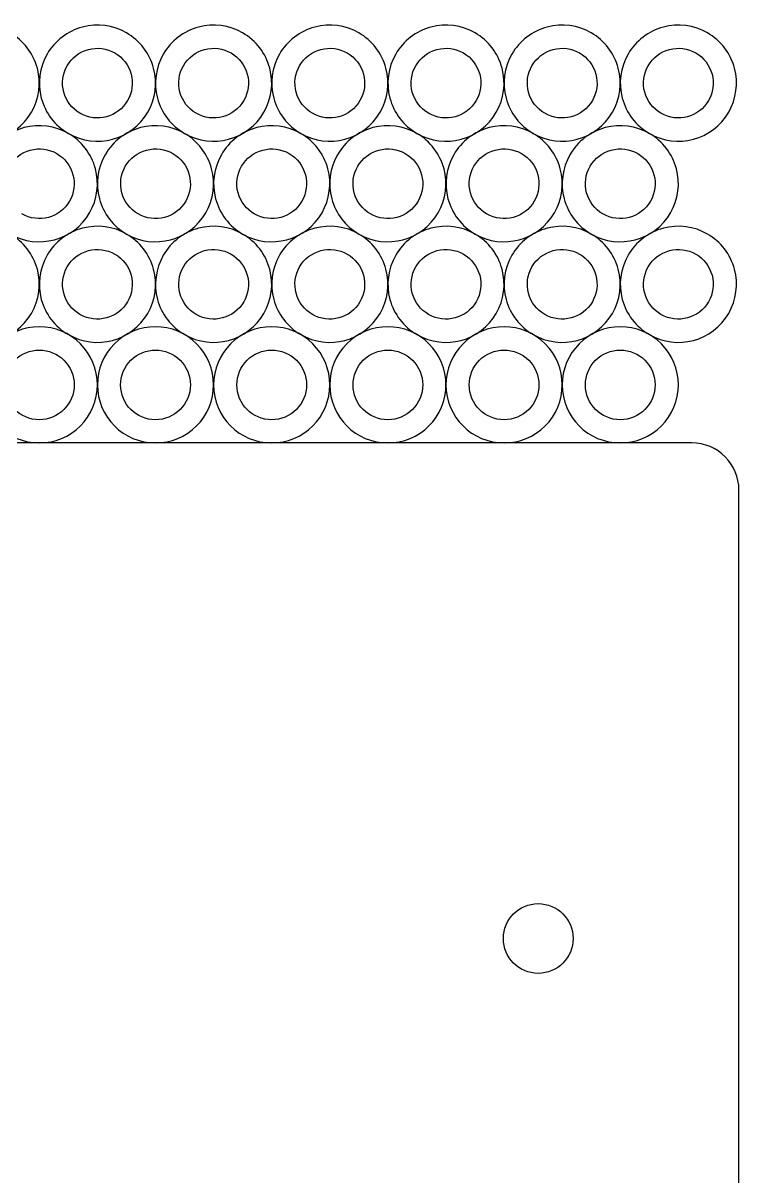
# Model space of a CAD drawing. Extents: x 0.7 to 99.3, y 6.7 to 106.
# Drawn here: x 68.47 to 99.28, y 56.35 to 106.02 of the extents above; entities that cross this region are included whole.
import ezdxf

# ---------------------------------------------------------------- set-up
doc = ezdxf.new("R2010")
doc.units = 0
doc.layers.get('0').update_dxf_attribs({"linetype": 'CONTINUOUS'})

msp = doc.modelspace()

# ---------------------------------------------------------------- linework, layer by layer
at = {"color": 7}
for points in [[(69.505432, 104.687099)], [(74.505535, 104.687099)], [(79.505638, 104.687099)], [(84.50574, 104.687099)], [(89.505843, 104.687099)], [(94.505946, 104.687099)], [(70.371374, 104.187146)], [(75.371477, 104.187146)], [(80.37158, 104.187146)], [(85.371683, 104.187146)], [(90.371786, 104.187146)], [(95.371889, 104.187146)], [(72.005469, 100.356893)], [(77.005572, 100.356893)], [(82.005675, 100.356893)], [(87.005778, 100.356893)], [(92.005881, 100.356893)], [(72.871412, 99.85694)], [(77.871514, 99.85694)], [(82.871617, 99.85694)], [(87.87172, 99.85694)], [(92.871823, 99.85694)], [(69.505432, 96.026701)], [(74.505535, 96.026701)], [(79.505638, 96.026701)], [(84.50574, 96.026701)], [(89.505843, 96.026701)], [(94.505946, 96.026701)], [(70.371374, 95.526749)], [(75.371477, 95.526749)], [(80.37158, 95.526749)], [(85.371683, 95.526749)], [(90.371786, 95.526749)], [(95.371889, 95.526749)], [(69.17031, 92.946753)], [(74.170413, 92.946753)], [(79.170516, 92.946753)], [(84.170618, 92.946753)], [(89.170721, 92.946753)], [(94.170824, 92.946753)], [(69.17031, 91.946848)], [(74.170413, 91.946848)], [(79.170516, 91.946848)], [(84.170618, 91.946848)], [(89.170721, 91.946848)], [(94.170824, 91.946848)], [(90.639945, 68.110879)]]:
    msp.add_lwpolyline(points, close=True, dxfattribs=at)
for points in [[(97.244193, 87.946879), (2.755904, 87.946879)], [(99.276111, 8.698486), (99.276111, 85.914445)]]:
    msp.add_lwpolyline(points, dxfattribs=at)
for points in [[(71.023605, 105.852186), (70.383051, 105.68055), (69.836935, 105.261445), (69.505432, 104.687099)], [(72.920925, 105.602277), (72.346661, 105.933925), (71.664159, 106.023821), (71.023605, 105.852186)], [(76.023708, 105.852186), (75.383154, 105.68055), (74.837038, 105.261445), (74.505535, 104.687099)], [(77.921028, 105.602277), (77.346764, 105.933925), (76.664262, 106.023821), (76.023708, 105.852186)], [(81.023811, 105.852186), (80.383257, 105.68055), (79.83714, 105.261445), (79.505638, 104.687099)], [(82.92113, 105.602277), (82.346867, 105.933925), (81.664364, 106.023821), (81.023811, 105.852186)], [(86.023913, 105.852186), (85.38336, 105.68055), (84.837243, 105.261445), (84.50574, 104.687099)], [(87.921233, 105.602277), (87.34697, 105.933925), (86.664467, 106.023821), (86.023913, 105.852186)], [(91.024016, 105.852186), (90.383463, 105.68055), (89.837346, 105.261445), (89.505843, 104.687099)], [(92.921336, 105.602277), (92.347073, 105.933925), (91.66457, 106.023821), (91.024016, 105.852186)], [(96.024119, 105.852186), (95.383565, 105.68055), (94.837449, 105.261445), (94.505946, 104.687099)], [(97.921439, 105.602277), (97.347176, 105.933925), (96.664673, 106.023821), (96.024119, 105.852186)], [(69.085501, 104.084114), (68.91396, 104.724594), (68.495012, 105.270695), (67.920822, 105.602277)], [(74.085603, 104.084114), (73.914063, 104.724594), (73.495115, 105.270695), (72.920925, 105.602277)], [(79.085706, 104.084114), (78.914166, 104.724594), (78.495217, 105.270695), (77.921028, 105.602277)], [(84.085809, 104.084114), (83.914269, 104.724594), (83.49532, 105.270695), (82.92113, 105.602277)], [(89.085912, 104.084114), (88.914372, 104.724594), (88.495423, 105.270695), (87.921233, 105.602277)], [(94.086015, 104.084114), (93.914475, 104.724594), (93.495526, 105.270695), (92.921336, 105.602277)], [(99.086118, 104.084114), (98.914578, 104.724594), (98.495629, 105.270695), (97.921439, 105.602277)], [(70.371374, 104.187146), (70.570263, 104.53185), (70.897982, 104.783388), (71.282388, 104.886389)], [(71.282388, 104.886389), (71.666794, 104.989391), (72.076376, 104.935411), (72.420971, 104.736334)], [(75.371477, 104.187146), (75.570366, 104.53185), (75.898085, 104.783388), (76.282491, 104.886389)], [(76.282491, 104.886389), (76.666897, 104.989391), (77.076479, 104.935411), (77.421074, 104.736334)], [(80.37158, 104.187146), (80.570469, 104.53185), (80.898188, 104.783388), (81.282594, 104.886389)], [(81.282594, 104.886389), (81.667, 104.989391), (82.076582, 104.935411), (82.421177, 104.736334)], [(85.371683, 104.187146), (85.570572, 104.53185), (85.898291, 104.783388), (86.282697, 104.886389)], [(86.282697, 104.886389), (86.667103, 104.989391), (87.076685, 104.935411), (87.421279, 104.736334)], [(90.371786, 104.187146), (90.570675, 104.53185), (90.898394, 104.783388), (91.2828, 104.886389)], [(91.2828, 104.886389), (91.667206, 104.989391), (92.076787, 104.935411), (92.421382, 104.736334)], [(95.371889, 104.187146), (95.570778, 104.53185), (95.898496, 104.783388), (96.282902, 104.886389)], [(96.282902, 104.886389), (96.667309, 104.989391), (97.07689, 104.935411), (97.421485, 104.736334)], [(69.505432, 104.687099), (69.17396, 104.112845), (69.08419, 103.430433), (69.255872, 102.789991)], [(72.420971, 104.736334), (72.765518, 104.537366), (73.016901, 104.209663), (73.119807, 103.82533)], [(74.505535, 104.687099), (74.174063, 104.112845), (74.084293, 103.430433), (74.255975, 102.789991)], [(77.421074, 104.736334), (77.765621, 104.537366), (78.017004, 104.209663), (78.11991, 103.82533)], [(79.505638, 104.687099), (79.174165, 104.112845), (79.084396, 103.430433), (79.256078, 102.789991)], [(82.421177, 104.736334), (82.765724, 104.537366), (83.017107, 104.209663), (83.120013, 103.82533)], [(84.50574, 104.687099), (84.174268, 104.112845), (84.084499, 103.430433), (84.256181, 102.789991)], [(87.421279, 104.736334), (87.765827, 104.537366), (88.01721, 104.209663), (88.120116, 103.82533)], [(89.505843, 104.687099), (89.174371, 104.112845), (89.084602, 103.430433), (89.256284, 102.789991)], [(92.421382, 104.736334), (92.76593, 104.537366), (93.017313, 104.209663), (93.120219, 103.82533)], [(94.505946, 104.687099), (94.174474, 104.112845), (94.084705, 103.430433), (94.256387, 102.789991)], [(97.421485, 104.736334), (97.766032, 104.537366), (98.017416, 104.209663), (98.120322, 103.82533)], [(68.835521, 102.187062), (69.16712, 102.761242), (69.257041, 103.443634), (69.085501, 104.084114)], [(70.221667, 103.048776), (70.11862, 103.43307), (70.172472, 103.842561), (70.371374, 104.187146)], [(73.835624, 102.187062), (74.167223, 102.761242), (74.257144, 103.443634), (74.085603, 104.084114)], [(75.22177, 103.048776), (75.118723, 103.43307), (75.172575, 103.842561), (75.371477, 104.187146)], [(78.835727, 102.187062), (79.167326, 102.761242), (79.257246, 103.443634), (79.085706, 104.084114)], [(80.221873, 103.048776), (80.118826, 103.43307), (80.172678, 103.842561), (80.37158, 104.187146)], [(83.83583, 102.187062), (84.167429, 102.761242), (84.257349, 103.443634), (84.085809, 104.084114)], [(85.221976, 103.048776), (85.118928, 103.43307), (85.172781, 103.842561), (85.371683, 104.187146)], [(88.835932, 102.187062), (89.167532, 102.761242), (89.257452, 103.443634), (89.085912, 104.084114)], [(90.222079, 103.048776), (90.119031, 103.43307), (90.172883, 103.842561), (90.371786, 104.187146)], [(93.836035, 102.187062), (94.167634, 102.761242), (94.257555, 103.443634), (94.086015, 104.084114)], [(95.222181, 103.048776), (95.119134, 103.43307), (95.172986, 103.842561), (95.371889, 104.187146)], [(98.836138, 102.187062), (99.167737, 102.761242), (99.257658, 103.443634), (99.086118, 104.084114)], [(73.119807, 103.82533), (73.222713, 103.440998), (73.16871, 103.031526), (72.969681, 102.687014)], [(78.11991, 103.82533), (78.222816, 103.440998), (78.168813, 103.031526), (77.969784, 102.687014)], [(83.120013, 103.82533), (83.222919, 103.440998), (83.168916, 103.031526), (82.969887, 102.687014)], [(88.120116, 103.82533), (88.223022, 103.440998), (88.169019, 103.031526), (87.96999, 102.687014)], [(93.120219, 103.82533), (93.223125, 103.440998), (93.169122, 103.031526), (92.970093, 102.687014)], [(98.120322, 103.82533), (98.223228, 103.440998), (98.169225, 103.031526), (97.970196, 102.687014)], [(70.920838, 102.138029), (70.576218, 102.33687), (70.324714, 102.664481), (70.221667, 103.048776)], [(75.920941, 102.138029), (75.576321, 102.33687), (75.324817, 102.664481), (75.22177, 103.048776)], [(80.921044, 102.138029), (80.576424, 102.33687), (80.32492, 102.664481), (80.221873, 103.048776)], [(85.921147, 102.138029), (85.576527, 102.33687), (85.325023, 102.664481), (85.221976, 103.048776)], [(90.92125, 102.138029), (90.57663, 102.33687), (90.325126, 102.664481), (90.222079, 103.048776)], [(95.921353, 102.138029), (95.576732, 102.33687), (95.325229, 102.664481), (95.222181, 103.048776)], [(69.255872, 102.789991), (69.427554, 102.149549), (69.846624, 101.60354), (70.420887, 101.272086)], [(72.969681, 102.687014), (72.555455, 101.969711), (71.63822, 101.723939), (70.920838, 102.138029)], [(74.255975, 102.789991), (74.427657, 102.149549), (74.846727, 101.60354), (75.42099, 101.272086)], [(77.969784, 102.687014), (77.555558, 101.969711), (76.638323, 101.723939), (75.920941, 102.138029)], [(79.256078, 102.789991), (79.42776, 102.149549), (79.84683, 101.60354), (80.421093, 101.272086)], [(82.969887, 102.687014), (82.555661, 101.969711), (81.638426, 101.723939), (80.921044, 102.138029)], [(84.256181, 102.789991), (84.427863, 102.149549), (84.846932, 101.60354), (85.421196, 101.272086)], [(87.96999, 102.687014), (87.555764, 101.969711), (86.638529, 101.723939), (85.921147, 102.138029)], [(89.256284, 102.789991), (89.427966, 102.149549), (89.847035, 101.60354), (90.421299, 101.272086)], [(92.970093, 102.687014), (92.555867, 101.969711), (91.638631, 101.723939), (90.92125, 102.138029)], [(94.256387, 102.789991), (94.428069, 102.149549), (94.847138, 101.60354), (95.421402, 101.272086)], [(97.970196, 102.687014), (97.555969, 101.969711), (96.638734, 101.723939), (95.921353, 102.138029)], [(65.420784, 101.272086), (66.61642, 100.581938), (68.145144, 100.991558), (68.835521, 102.187062)], [(70.420887, 101.272086), (71.616523, 100.581938), (73.145247, 100.991558), (73.835624, 102.187062)], [(75.42099, 101.272086), (76.616626, 100.581938), (78.14535, 100.991558), (78.835727, 102.187062)], [(80.421093, 101.272086), (81.616729, 100.581938), (83.145453, 100.991558), (83.83583, 102.187062)], [(85.421196, 101.272086), (86.616832, 100.581938), (88.145556, 100.991558), (88.835932, 102.187062)], [(90.421299, 101.272086), (91.616935, 100.581938), (93.145658, 100.991558), (93.836035, 102.187062)], [(95.421402, 101.272086), (96.617037, 100.581938), (98.145761, 100.991558), (98.836138, 102.187062)], [(68.523539, 101.521979), (67.882985, 101.350344), (67.336869, 100.931239), (67.005366, 100.356893)], [(70.420859, 101.272071), (69.846596, 101.603718), (69.164093, 101.693615), (68.523539, 101.521979)], [(73.523642, 101.521979), (72.883088, 101.350344), (72.336972, 100.931239), (72.005469, 100.356893)], [(75.420962, 101.272071), (74.846699, 101.603718), (74.164196, 101.693615), (73.523642, 101.521979)], [(78.523745, 101.521979), (77.883191, 101.350344), (77.337075, 100.931239), (77.005572, 100.356893)], [(80.421065, 101.272071), (79.846802, 101.603718), (79.164299, 101.693615), (78.523745, 101.521979)], [(83.523848, 101.521979), (82.883294, 101.350344), (82.337178, 100.931239), (82.005675, 100.356893)], [(85.421168, 101.272071), (84.846905, 101.603718), (84.164402, 101.693615), (83.523848, 101.521979)], [(88.523951, 101.521979), (87.883397, 101.350344), (87.337281, 100.931239), (87.005778, 100.356893)], [(90.421271, 101.272071), (89.847007, 101.603718), (89.164505, 101.693615), (88.523951, 101.521979)], [(93.524054, 101.521979), (92.8835, 101.350344), (92.337384, 100.931239), (92.005881, 100.356893)], [(95.421373, 101.272071), (94.84711, 101.603718), (94.164608, 101.693615), (93.524054, 101.521979)], [(71.585538, 99.753908), (71.413998, 100.394388), (70.995049, 100.940489), (70.420859, 101.272071)], [(76.585641, 99.753908), (76.414101, 100.394388), (75.995152, 100.940489), (75.420962, 101.272071)], [(81.585744, 99.753908), (81.414203, 100.394388), (80.995255, 100.940489), (80.421065, 101.272071)], [(86.585847, 99.753908), (86.414306, 100.394388), (85.995358, 100.940489), (85.421168, 101.272071)], [(91.585949, 99.753908), (91.414409, 100.394388), (90.995461, 100.940489), (90.421271, 101.272071)], [(96.586052, 99.753908), (96.414512, 100.394388), (95.995563, 100.940489), (95.421373, 101.272071)], [(67.871309, 99.85694), (68.070198, 100.201644), (68.397917, 100.453182), (68.782323, 100.556183)], [(68.782323, 100.556183), (69.166729, 100.659185), (69.57631, 100.605205), (69.920905, 100.406128)], [(69.920905, 100.406128), (70.265453, 100.20716), (70.516836, 99.879457), (70.619742, 99.495124)], [(72.005469, 100.356893), (71.673997, 99.782639), (71.584227, 99.100227), (71.755909, 98.459785)], [(72.871412, 99.85694), (73.070301, 100.201644), (73.398019, 100.453182), (73.782425, 100.556183)], [(73.782425, 100.556183), (74.166832, 100.659185), (74.576413, 100.605205), (74.921008, 100.406128)], [(74.921008, 100.406128), (75.265555, 100.20716), (75.516939, 99.879457), (75.619845, 99.495124)], [(77.005572, 100.356893), (76.6741, 99.782639), (76.58433, 99.100227), (76.756012, 98.459785)], [(77.871514, 99.85694), (78.070404, 100.201644), (78.398122, 100.453182), (78.782528, 100.556183)], [(78.782528, 100.556183), (79.166934, 100.659185), (79.576516, 100.605205), (79.921111, 100.406128)], [(79.921111, 100.406128), (80.265658, 100.20716), (80.517042, 99.879457), (80.619948, 99.495124)], [(82.005675, 100.356893), (81.674203, 99.782639), (81.584433, 99.100227), (81.756115, 98.459785)], [(82.871617, 99.85694), (83.070507, 100.201644), (83.398225, 100.453182), (83.782631, 100.556183)], [(83.782631, 100.556183), (84.167037, 100.659185), (84.576619, 100.605205), (84.921214, 100.406128)], [(84.921214, 100.406128), (85.265761, 100.20716), (85.517144, 99.879457), (85.62005, 99.495124)], [(87.005778, 100.356893), (86.674306, 99.782639), (86.584536, 99.100227), (86.756218, 98.459785)], [(87.87172, 99.85694), (88.070609, 100.201644), (88.398328, 100.453182), (88.782734, 100.556183)], [(88.782734, 100.556183), (89.16714, 100.659185), (89.576722, 100.605205), (89.921317, 100.406128)], [(89.921317, 100.406128), (90.265864, 100.20716), (90.517247, 99.879457), (90.620153, 99.495124)], [(92.005881, 100.356893), (91.674409, 99.782639), (91.584639, 99.100227), (91.756321, 98.459785)], [(92.871823, 99.85694), (93.070712, 100.201644), (93.398431, 100.453182), (93.782837, 100.556183)], [(93.782837, 100.556183), (94.167243, 100.659185), (94.576825, 100.605205), (94.92142, 100.406128)], [(94.92142, 100.406128), (95.265967, 100.20716), (95.51735, 99.879457), (95.620256, 99.495124)], [(72.721704, 98.718569), (72.618657, 99.102864), (72.672509, 99.512355), (72.871412, 99.85694)], [(77.721807, 98.718569), (77.61876, 99.102864), (77.672612, 99.512355), (77.871514, 99.85694)], [(82.72191, 98.718569), (82.618863, 99.102864), (82.672715, 99.512355), (82.871617, 99.85694)], [(87.722013, 98.718569), (87.618966, 99.102864), (87.672818, 99.512355), (87.87172, 99.85694)], [(92.722116, 98.718569), (92.619069, 99.102864), (92.672921, 99.512355), (92.871823, 99.85694)], [(70.619742, 99.495124), (70.722648, 99.110791), (70.668645, 98.70132), (70.469616, 98.356808)], [(71.335558, 97.856856), (71.667157, 98.431036), (71.757078, 99.113428), (71.585538, 99.753908)], [(75.619845, 99.495124), (75.722751, 99.110791), (75.668748, 98.70132), (75.469719, 98.356808)], [(76.335661, 97.856856), (76.66726, 98.431036), (76.757181, 99.113428), (76.585641, 99.753908)], [(80.619948, 99.495124), (80.722854, 99.110791), (80.668851, 98.70132), (80.469822, 98.356808)], [(81.335764, 97.856856), (81.667363, 98.431036), (81.757284, 99.113428), (81.585744, 99.753908)], [(85.62005, 99.495124), (85.722956, 99.110791), (85.668954, 98.70132), (85.469924, 98.356808)], [(86.335867, 97.856856), (86.667466, 98.431036), (86.757387, 99.113428), (86.585847, 99.753908)], [(90.620153, 99.495124), (90.723059, 99.110791), (90.669056, 98.70132), (90.470027, 98.356808)], [(91.33597, 97.856856), (91.667569, 98.431036), (91.75749, 99.113428), (91.585949, 99.753908)], [(95.620256, 99.495124), (95.723162, 99.110791), (95.669159, 98.70132), (95.47013, 98.356808)], [(96.336073, 97.856856), (96.667672, 98.431036), (96.757592, 99.113428), (96.586052, 99.753908)], [(71.755909, 98.459785), (71.927591, 97.819343), (72.346661, 97.273334), (72.920925, 96.94188)], [(73.420876, 97.807823), (73.076255, 98.006664), (72.824752, 98.334275), (72.721704, 98.718569)], [(76.756012, 98.459785), (76.927694, 97.819343), (77.346764, 97.273334), (77.921028, 96.94188)], [(78.420979, 97.807823), (78.076358, 98.006664), (77.824855, 98.334275), (77.721807, 98.718569)], [(81.756115, 98.459785), (81.927797, 97.819343), (82.346867, 97.273334), (82.92113, 96.94188)], [(83.421081, 97.807823), (83.076461, 98.006664), (82.824957, 98.334275), (82.72191, 98.718569)], [(86.756218, 98.459785), (86.9279, 97.819343), (87.34697, 97.273334), (87.921233, 96.94188)], [(88.421184, 97.807823), (88.076564, 98.006664), (87.82506, 98.334275), (87.722013, 98.718569)], [(91.756321, 98.459785), (91.928003, 97.819343), (92.347073, 97.273334), (92.921336, 96.94188)], [(93.421287, 97.807823), (93.076667, 98.006664), (92.825163, 98.334275), (92.722116, 98.718569)], [(70.469616, 98.356808), (70.05539, 97.639505), (69.138154, 97.393733), (68.420773, 97.807823)], [(75.469719, 98.356808), (75.055492, 97.639505), (74.138257, 97.393733), (73.420876, 97.807823)], [(80.469822, 98.356808), (80.055595, 97.639505), (79.13836, 97.393733), (78.420979, 97.807823)], [(85.469924, 98.356808), (85.055698, 97.639505), (84.138463, 97.393733), (83.421081, 97.807823)], [(90.470027, 98.356808), (90.055801, 97.639505), (89.138566, 97.393733), (88.421184, 97.807823)], [(95.47013, 98.356808), (95.055904, 97.639505), (94.138669, 97.393733), (93.421287, 97.807823)], [(67.920822, 96.94188), (69.116458, 96.251732), (70.645181, 96.661352), (71.335558, 97.856856)], [(72.920925, 96.94188), (74.11656, 96.251732), (75.645284, 96.661352), (76.335661, 97.856856)], [(77.921028, 96.94188), (79.116663, 96.251732), (80.645387, 96.661352), (81.335764, 97.856856)], [(82.92113, 96.94188), (84.116766, 96.251732), (85.64549, 96.661352), (86.335867, 97.856856)], [(87.921233, 96.94188), (89.116869, 96.251732), (90.645593, 96.661352), (91.33597, 97.856856)], [(92.921336, 96.94188), (94.116972, 96.251732), (95.645696, 96.661352), (96.336073, 97.856856)], [(69.085501, 95.423716), (68.91396, 96.064196), (68.495012, 96.610297), (67.920822, 96.94188)], [(71.023605, 97.191788), (70.383051, 97.020152), (69.836935, 96.601048), (69.505432, 96.026701)], [(72.920925, 96.94188), (72.346661, 97.273527), (71.664159, 97.363424), (71.023605, 97.191788)], [(74.085603, 95.423716), (73.914063, 96.064196), (73.495115, 96.610297), (72.920925, 96.94188)], [(76.023708, 97.191788), (75.383154, 97.020152), (74.837038, 96.601048), (74.505535, 96.026701)], [(77.921028, 96.94188), (77.346764, 97.273527), (76.664262, 97.363424), (76.023708, 97.191788)], [(79.085706, 95.423716), (78.914166, 96.064196), (78.495217, 96.610297), (77.921028, 96.94188)], [(81.023811, 97.191788), (80.383257, 97.020152), (79.83714, 96.601048), (79.505638, 96.026701)], [(82.92113, 96.94188), (82.346867, 97.273527), (81.664364, 97.363424), (81.023811, 97.191788)], [(84.085809, 95.423716), (83.914269, 96.064196), (83.49532, 96.610297), (82.92113, 96.94188)], [(86.023913, 97.191788), (85.38336, 97.020152), (84.837243, 96.601048), (84.50574, 96.026701)], [(87.921233, 96.94188), (87.34697, 97.273527), (86.664467, 97.363424), (86.023913, 97.191788)], [(89.085912, 95.423716), (88.914372, 96.064196), (88.495423, 96.610297), (87.921233, 96.94188)], [(91.024016, 97.191788), (90.383463, 97.020152), (89.837346, 96.601048), (89.505843, 96.026701)], [(92.921336, 96.94188), (92.347073, 97.273527), (91.66457, 97.363424), (91.024016, 97.191788)], [(94.086015, 95.423716), (93.914475, 96.064196), (93.495526, 96.610297), (92.921336, 96.94188)], [(96.024119, 97.191788), (95.383565, 97.020152), (94.837449, 96.601048), (94.505946, 96.026701)], [(97.921439, 96.94188), (97.347176, 97.273527), (96.664673, 97.363424), (96.024119, 97.191788)], [(99.086118, 95.423716), (98.914578, 96.064196), (98.495629, 96.610297), (97.921439, 96.94188)], [(69.505432, 96.026701), (69.17396, 95.452448), (69.08419, 94.770036), (69.255872, 94.129593)], [(70.371374, 95.526749), (70.570263, 95.871452), (70.897982, 96.12299), (71.282388, 96.225992)], [(71.282388, 96.225992), (71.666794, 96.328993), (72.076376, 96.275014), (72.420971, 96.075936)], [(72.420971, 96.075936), (72.765518, 95.876968), (73.016901, 95.549265), (73.119807, 95.164932)], [(74.505535, 96.026701), (74.174063, 95.452448), (74.084293, 94.770036), (74.255975, 94.129593)], [(75.371477, 95.526749), (75.570366, 95.871452), (75.898085, 96.12299), (76.282491, 96.225992)], [(76.282491, 96.225992), (76.666897, 96.328993), (77.076479, 96.275014), (77.421074, 96.075936)], [(77.421074, 96.075936), (77.765621, 95.876968), (78.017004, 95.549265), (78.11991, 95.164932)], [(79.505638, 96.026701), (79.174165, 95.452448), (79.084396, 94.770036), (79.256078, 94.129593)], [(80.37158, 95.526749), (80.570469, 95.871452), (80.898188, 96.12299), (81.282594, 96.225992)], [(81.282594, 96.225992), (81.667, 96.328993), (82.076582, 96.275014), (82.421177, 96.075936)], [(82.421177, 96.075936), (82.765724, 95.876968), (83.017107, 95.549265), (83.120013, 95.164932)], [(84.50574, 96.026701), (84.174268, 95.452448), (84.084499, 94.770036), (84.256181, 94.129593)], [(85.371683, 95.526749), (85.570572, 95.871452), (85.898291, 96.12299), (86.282697, 96.225992)], [(86.282697, 96.225992), (86.667103, 96.328993), (87.076685, 96.275014), (87.421279, 96.075936)], [(87.421279, 96.075936), (87.765827, 95.876968), (88.01721, 95.549265), (88.120116, 95.164932)], [(89.505843, 96.026701), (89.174371, 95.452448), (89.084602, 94.770036), (89.256284, 94.129593)], [(90.371786, 95.526749), (90.570675, 95.871452), (90.898394, 96.12299), (91.2828, 96.225992)], [(91.2828, 96.225992), (91.667206, 96.328993), (92.076787, 96.275014), (92.421382, 96.075936)], [(92.421382, 96.075936), (92.76593, 95.876968), (93.017313, 95.549265), (93.120219, 95.164932)], [(94.505946, 96.026701), (94.174474, 95.452448), (94.084704, 94.770036), (94.256386, 94.129593)], [(95.371889, 95.526749), (95.570778, 95.871452), (95.898496, 96.12299), (96.282903, 96.225992)], [(96.282903, 96.225992), (96.667309, 96.328993), (97.07689, 96.275014), (97.421485, 96.075936)], [(97.421485, 96.075936), (97.766032, 95.876968), (98.017416, 95.549265), (98.120322, 95.164932)], [(68.835521, 93.526664), (69.16712, 94.100844), (69.257041, 94.783236), (69.085501, 95.423716)], [(70.221667, 94.388378), (70.11862, 94.772672), (70.172472, 95.182164), (70.371374, 95.526749)], [(73.835624, 93.526664), (74.167223, 94.100844), (74.257144, 94.783236), (74.085603, 95.423716)], [(75.22177, 94.388378), (75.118723, 94.772672), (75.172575, 95.182164), (75.371477, 95.526749)], [(78.835727, 93.526664), (79.167326, 94.100844), (79.257246, 94.783236), (79.085706, 95.423716)], [(80.221873, 94.388378), (80.118825, 94.772672), (80.172678, 95.182164), (80.37158, 95.526749)], [(83.83583, 93.526664), (84.167429, 94.100844), (84.257349, 94.783236), (84.085809, 95.423716)], [(85.221976, 94.388378), (85.118928, 94.772672), (85.172781, 95.182164), (85.371683, 95.526749)], [(88.835932, 93.526664), (89.167532, 94.100844), (89.257452, 94.783236), (89.085912, 95.423716)], [(90.222079, 94.388378), (90.119031, 94.772672), (90.172883, 95.182164), (90.371786, 95.526749)], [(93.836035, 93.526664), (94.167634, 94.100844), (94.257555, 94.783236), (94.086015, 95.423716)], [(95.222181, 94.388378), (95.119134, 94.772672), (95.172986, 95.182164), (95.371889, 95.526749)], [(98.836138, 93.526664), (99.167737, 94.100844), (99.257658, 94.783236), (99.086118, 95.423716)], [(73.119807, 95.164932), (73.222713, 94.7806), (73.16871, 94.371128), (72.969681, 94.026616)], [(78.11991, 95.164932), (78.222816, 94.7806), (78.168813, 94.371128), (77.969784, 94.026616)], [(83.120013, 95.164932), (83.222919, 94.7806), (83.168916, 94.371128), (82.969887, 94.026616)], [(88.120116, 95.164932), (88.223022, 94.7806), (88.169019, 94.371128), (87.96999, 94.026616)], [(93.120219, 95.164932), (93.223125, 94.7806), (93.169122, 94.371128), (92.970093, 94.026616)], [(98.120322, 95.164932), (98.223228, 94.7806), (98.169225, 94.371128), (97.970196, 94.026616)], [(69.255872, 94.129593), (69.427554, 93.489151), (69.846624, 92.943143), (70.420887, 92.611688)], [(70.920838, 93.477631), (70.576218, 93.676472), (70.324714, 94.004083), (70.221667, 94.388378)], [(72.969681, 94.026616), (72.555455, 93.309313), (71.63822, 93.063541), (70.920838, 93.477631)], [(74.255975, 94.129593), (74.427657, 93.489151), (74.846727, 92.943143), (75.42099, 92.611688)], [(75.920941, 93.477631), (75.576321, 93.676472), (75.324817, 94.004083), (75.22177, 94.388378)], [(77.969784, 94.026616), (77.555558, 93.309313), (76.638323, 93.063541), (75.920941, 93.477631)], [(79.256078, 94.129593), (79.42776, 93.489151), (79.84683, 92.943143), (80.421093, 92.611688)], [(80.921044, 93.477631), (80.576424, 93.676472), (80.32492, 94.004083), (80.221873, 94.388378)], [(82.969887, 94.026616), (82.555661, 93.309313), (81.638426, 93.063541), (80.921044, 93.477631)], [(84.256181, 94.129593), (84.427863, 93.489151), (84.846932, 92.943143), (85.421196, 92.611688)], [(85.921147, 93.477631), (85.576527, 93.676472), (85.325023, 94.004083), (85.221976, 94.388378)], [(87.96999, 94.026616), (87.555764, 93.309313), (86.638529, 93.063541), (85.921147, 93.477631)], [(89.256284, 94.129593), (89.427966, 93.489151), (89.847035, 92.943143), (90.421299, 92.611688)], [(90.92125, 93.477631), (90.57663, 93.676472), (90.325126, 94.004083), (90.222079, 94.388378)], [(92.970093, 94.026616), (92.555867, 93.309313), (91.638631, 93.063541), (90.92125, 93.477631)], [(94.256386, 94.129593), (94.428068, 93.489151), (94.847138, 92.943143), (95.421402, 92.611688)], [(95.921353, 93.477631), (95.576732, 93.676472), (95.325229, 94.004083), (95.222181, 94.388378)], [(97.970196, 94.026616), (97.555969, 93.309313), (96.638734, 93.063541), (95.921353, 93.477631)], [(65.420784, 92.611688), (66.61642, 91.92154), (68.145144, 92.33116), (68.835521, 93.526664)], [(70.420887, 92.611688), (71.616523, 91.92154), (73.145247, 92.33116), (73.835624, 93.526664)], [(75.42099, 92.611688), (76.616626, 91.92154), (78.14535, 92.33116), (78.835727, 93.526664)], [(80.421093, 92.611688), (81.616729, 91.92154), (83.145453, 92.33116), (83.83583, 93.526664)], [(85.421196, 92.611688), (86.616832, 91.92154), (88.145556, 92.33116), (88.835932, 93.526664)], [(90.421299, 92.611688), (91.616935, 91.92154), (93.145658, 92.33116), (93.836035, 93.526664)], [(95.421402, 92.611688), (96.617037, 91.92154), (98.145761, 92.33116), (98.836138, 93.526664)], [(69.17031, 92.946753), (68.507256, 92.94669), (67.871385, 92.683227), (67.402587, 92.214325)], [(70.938391, 92.21452), (70.469473, 92.683438), (69.83346, 92.946837), (69.17031, 92.946753)], [(74.170413, 92.946753), (73.507359, 92.94669), (72.871488, 92.683227), (72.402689, 92.214325)], [(75.938494, 92.21452), (75.469576, 92.683438), (74.833563, 92.946837), (74.170413, 92.946753)], [(79.170516, 92.946753), (78.507461, 92.94669), (77.871591, 92.683227), (77.402792, 92.214325)], [(80.938596, 92.21452), (80.469679, 92.683438), (79.833666, 92.946837), (79.170516, 92.946753)], [(84.170618, 92.946753), (83.507564, 92.94669), (82.871693, 92.683227), (82.402895, 92.214325)], [(85.938699, 92.21452), (85.469781, 92.683438), (84.833768, 92.946837), (84.170618, 92.946753)], [(89.170721, 92.946753), (88.507667, 92.94669), (87.871796, 92.683227), (87.402998, 92.214325)], [(90.938802, 92.21452), (90.469884, 92.683438), (89.833871, 92.946837), (89.170721, 92.946753)], [(94.170824, 92.946753), (93.50777, 92.94669), (92.871899, 92.683227), (92.403101, 92.214325)], [(95.938905, 92.21452), (95.469987, 92.683438), (94.833974, 92.946837), (94.170824, 92.946753)], [(68.109598, 91.507313), (68.390883, 91.788702), (68.772439, 91.94681), (69.17031, 91.946848)], [(69.17031, 91.946848), (69.568276, 91.946957), (69.949974, 91.788913), (70.231379, 91.507509)], [(71.670624, 90.446439), (71.670707, 91.109589), (71.407309, 91.745602), (70.938391, 92.21452)], [(72.402689, 92.214325), (71.933891, 91.745423), (71.670569, 91.109494), (71.670652, 90.446439)], [(73.109701, 91.507313), (73.390986, 91.788702), (73.772542, 91.94681), (74.170413, 91.946848)], [(74.170413, 91.946848), (74.568379, 91.946957), (74.950077, 91.788913), (75.231482, 91.507509)], [(76.670727, 90.446439), (76.67081, 91.109589), (76.407411, 91.745602), (75.938494, 92.21452)], [(77.402792, 92.214325), (76.933994, 91.745423), (76.670672, 91.109494), (76.670755, 90.446439)], [(78.109804, 91.507313), (78.391089, 91.788702), (78.772645, 91.94681), (79.170516, 91.946848)], [(79.170516, 91.946848), (79.568482, 91.946957), (79.95018, 91.788913), (80.231585, 91.507509)], [(81.670829, 90.446439), (81.670913, 91.109589), (81.407514, 91.745602), (80.938596, 92.21452)], [(82.402895, 92.214325), (81.934097, 91.745423), (81.670774, 91.109494), (81.670858, 90.446439)], [(83.109907, 91.507313), (83.391192, 91.788702), (83.772748, 91.94681), (84.170618, 91.946848)], [(84.170618, 91.946848), (84.568585, 91.946957), (84.950283, 91.788913), (85.231688, 91.507509)], [(86.670932, 90.446439), (86.671016, 91.109589), (86.407617, 91.745602), (85.938699, 92.21452)], [(87.402998, 92.214325), (86.9342, 91.745423), (86.670877, 91.109494), (86.670961, 90.446439)], [(88.11001, 91.507313), (88.391295, 91.788702), (88.772851, 91.94681), (89.170721, 91.946848)], [(89.170721, 91.946848), (89.568688, 91.946957), (89.950386, 91.788913), (90.231791, 91.507509)], [(91.671035, 90.446439), (91.671119, 91.109589), (91.40772, 91.745602), (90.938802, 92.21452)], [(92.403101, 92.214325), (91.934303, 91.745423), (91.67098, 91.109494), (91.671063, 90.446439)], [(93.110113, 91.507313), (93.391398, 91.788702), (93.772954, 91.94681), (94.170824, 91.946848)], [(94.170824, 91.946848), (94.568791, 91.946957), (94.950489, 91.788913), (95.231893, 91.507509)], [(96.671138, 90.446439), (96.671221, 91.109589), (96.407823, 91.745602), (95.938905, 92.21452)], [(70.231379, 91.507509), (70.512784, 91.226104), (70.670827, 90.844406), (70.670719, 90.446439)], [(72.670557, 90.446439), (72.670448, 90.84431), (72.828416, 91.225924), (73.109701, 91.507313)], [(75.231482, 91.507509), (75.512887, 91.226104), (75.67093, 90.844406), (75.670822, 90.446439)], [(77.67066, 90.446439), (77.670551, 90.84431), (77.828519, 91.225924), (78.109804, 91.507313)], [(80.231585, 91.507509), (80.51299, 91.226104), (80.671033, 90.844406), (80.670925, 90.446439)], [(82.670763, 90.446439), (82.670654, 90.84431), (82.828622, 91.225924), (83.109907, 91.507313)], [(85.231688, 91.507509), (85.513093, 91.226104), (85.671136, 90.844406), (85.671028, 90.446439)], [(87.670865, 90.446439), (87.670757, 90.84431), (87.828725, 91.225924), (88.11001, 91.507313)], [(90.231791, 91.507509), (90.513195, 91.226104), (90.671239, 90.844406), (90.67113, 90.446439)], [(92.670968, 90.446439), (92.67086, 90.84431), (92.828827, 91.225924), (93.110113, 91.507313)], [(95.231893, 91.507509), (95.513298, 91.226104), (95.671342, 90.844406), (95.671233, 90.446439)], [(66.670549, 90.446439), (66.670681, 89.065914), (67.789785, 87.946811), (69.17031, 87.946679)], [(69.17031, 88.946584), (68.341995, 88.946663), (67.670534, 89.618125), (67.670454, 90.446439)], [(70.670719, 90.446439), (70.670681, 90.048569), (70.512572, 89.667013), (70.231184, 89.385728)], [(70.938195, 88.678716), (71.407097, 89.147514), (71.67056, 89.783385), (71.670624, 90.446439)], [(71.670652, 90.446439), (71.670784, 89.065914), (72.789888, 87.946811), (74.170413, 87.946679)], [(74.170413, 88.946584), (73.342098, 88.946663), (72.670636, 89.618125), (72.670557, 90.446439)], [(75.670822, 90.446439), (75.670784, 90.048569), (75.512675, 89.667013), (75.231286, 89.385728)], [(75.938298, 88.678716), (76.4072, 89.147514), (76.670663, 89.783385), (76.670727, 90.446439)], [(76.670755, 90.446439), (76.670887, 89.065914), (77.789991, 87.946811), (79.170516, 87.946679)], [(79.170516, 88.946584), (78.342201, 88.946663), (77.670739, 89.618125), (77.67066, 90.446439)], [(80.670925, 90.446439), (80.670886, 90.048569), (80.512778, 89.667013), (80.231389, 89.385728)], [(80.938401, 88.678716), (81.407303, 89.147514), (81.670766, 89.783385), (81.670829, 90.446439)], [(81.670858, 90.446439), (81.67099, 89.065914), (82.790093, 87.946811), (84.170618, 87.946679)], [(84.170618, 88.946584), (83.342304, 88.946663), (82.670842, 89.618125), (82.670763, 90.446439)], [(85.671028, 90.446439), (85.670989, 90.048569), (85.512881, 89.667013), (85.231492, 89.385728)], [(85.938504, 88.678716), (86.407406, 89.147514), (86.670869, 89.783385), (86.670932, 90.446439)], [(86.670961, 90.446439), (86.671093, 89.065914), (87.790196, 87.946811), (89.170721, 87.946679)], [(89.170721, 88.946584), (88.342407, 88.946663), (87.670945, 89.618125), (87.670865, 90.446439)], [(90.67113, 90.446439), (90.671092, 90.048569), (90.512984, 89.667013), (90.231595, 89.385728)], [(90.938607, 88.678716), (91.407509, 89.147514), (91.670972, 89.783385), (91.671035, 90.446439)], [(91.671063, 90.446439), (91.671196, 89.065914), (92.790299, 87.946811), (94.170824, 87.946679)], [(94.170824, 88.946584), (93.34251, 88.946663), (92.671048, 89.618125), (92.670968, 90.446439)], [(95.671233, 90.446439), (95.671195, 90.048569), (95.513087, 89.667013), (95.231698, 89.385728)], [(95.938709, 88.678716), (96.407611, 89.147514), (96.671075, 89.783385), (96.671138, 90.446439)], [(70.231184, 89.385728), (69.949795, 89.104443), (69.56818, 88.946475), (69.17031, 88.946584)], [(75.231286, 89.385728), (74.949897, 89.104443), (74.568283, 88.946475), (74.170413, 88.946584)], [(80.231389, 89.385728), (79.95, 89.104443), (79.568386, 88.946475), (79.170516, 88.946584)], [(85.231492, 89.385728), (84.950103, 89.104443), (84.568489, 88.946475), (84.170618, 88.946584)], [(90.231595, 89.385728), (89.950206, 89.104443), (89.568592, 88.946475), (89.170721, 88.946584)], [(95.231698, 89.385728), (94.950309, 89.104443), (94.568695, 88.946475), (94.170824, 88.946584)], [(69.17031, 87.946679), (69.833364, 87.946595), (70.469293, 88.209918), (70.938195, 88.678716)], [(74.170413, 87.946679), (74.833467, 87.946595), (75.469396, 88.209918), (75.938298, 88.678716)], [(79.170516, 87.946679), (79.83357, 87.946595), (80.469499, 88.209918), (80.938401, 88.678716)], [(84.170618, 87.946679), (84.833673, 87.946595), (85.469602, 88.209918), (85.938504, 88.678716)], [(89.170721, 87.946679), (89.833775, 87.946595), (90.469705, 88.209918), (90.938607, 88.678716)], [(94.170824, 87.946679), (94.833878, 87.946595), (95.469808, 88.209918), (95.938709, 88.678716)], [(99.276111, 85.914445), (99.276111, 87.040173), (98.369921, 87.946879), (97.244193, 87.946879)], [(89.140294, 66.610197), (89.140069, 67.438726), (89.811415, 68.110803), (90.639945, 68.110879)], [(90.639945, 68.110879), (91.468474, 68.110803), (92.140339, 67.438724), (92.140111, 66.610197)], [(90.639945, 65.110547), (89.811637, 65.110626), (89.140384, 65.78189), (89.140294, 66.610197)], [(92.140111, 66.610197), (92.140021, 65.78189), (91.468255, 65.110626), (90.639945, 65.110547)]]:
    msp.add_open_spline(points, degree=3, dxfattribs=at)

doc.saveas('drawing.dxf')
